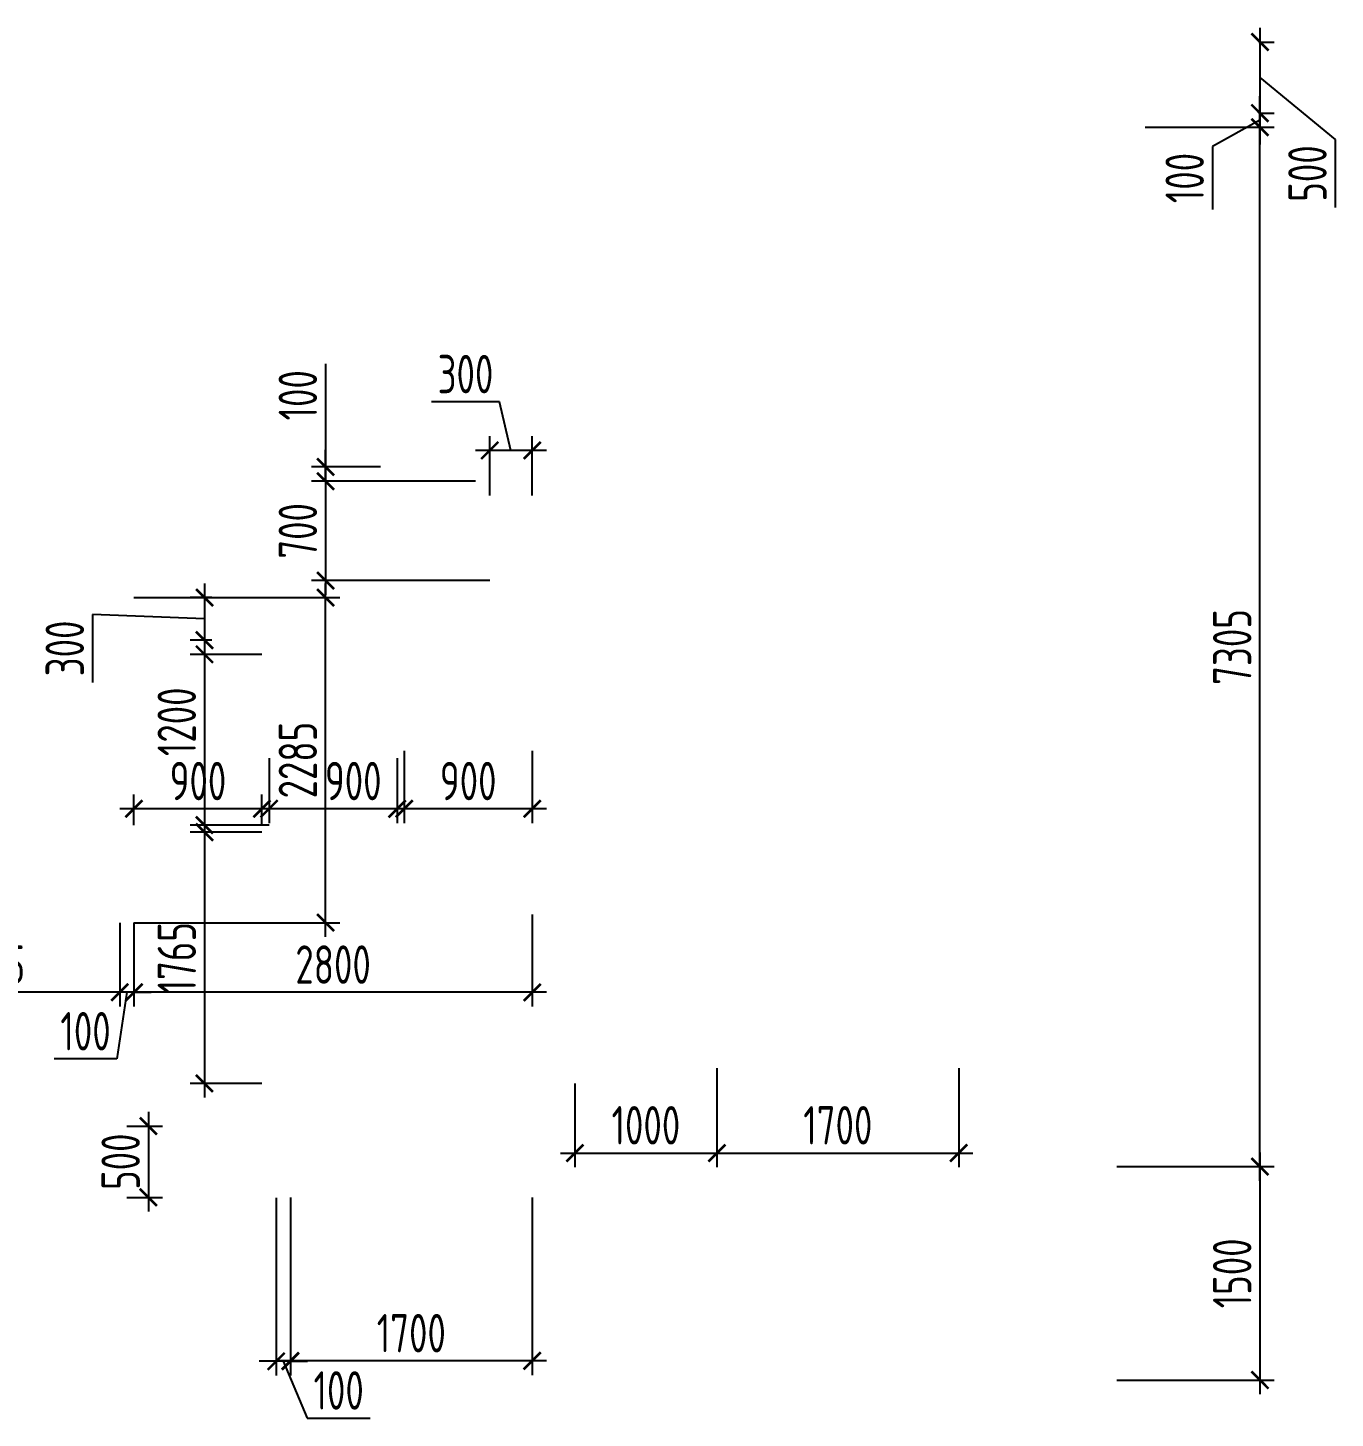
# Model space of a CAD drawing. Header units: millimetres. Extents: x -350007 to 535970, y -888 to 198380.
# Drawn here: x 242829 to 252022, y 72812 to 82586 of the extents above; entities that cross this region are included whole.
import ezdxf

# ---------------------------------------------------------------- set-up
doc = ezdxf.new("R2010")
doc.units = ezdxf.units.MM
doc.layers.add('АР_Размеры нов.', color=15, linetype='Continuous', lineweight=0)
doc.styles.add('ISOCPEUR', font='isocpeur.ttf', dxfattribs={"width": 0.7})
doc.dimstyles.new('R_100', dxfattribs={"dimtxt": 270, "dimasz": 120, "dimexe": 100, "dimexo": 0, "dimgap": 60, "dimtad": 1, "dimdec": 0, "dimrnd": 5, "dimzin": 0, "dimdsep": 46, "dimtxsty": 'ISOCPEUR', "dimblk": 'ARCHTICK', "dimcen": 0, "dimdle": 100, "dimclrd": 256, "dimclre": 256, "dimclrt": 256, "dimadec": 0, "dimazin": 0, "dimtfac": 2, "dimtdec": 0, "dimtofl": 0, "dimtmove": 1, "dimatfit": 3, "dimfxl": 1, "dimtvp": 3, "dimtolj": 1, "dimtzin": 0, "dimarcsym": 0})

# ---------------------------------------------------------------- blocks, each defined once
blk = doc.blocks.new('_ArchTick')
at = {"color": 0, "linetype": 'ByBlock', "const_width": 0.15}
blk.add_lwpolyline([(-0.5, -0.5), (0.5, 0.5)], dxfattribs=at)
blk = doc.blocks.new('*D2734')
at = {"layer": 'АР_Размеры нов.', "lineweight": -2, "ltscale": 100, "transparency": 16777216}
for p, q in [((251492.8, 74680.2), (251492.8, 72980.2)), ((250485.6, 74580.2), (251592.8, 74580.2)), ((250485.6, 73080.2), (251592.8, 73080.2))]:
    blk.add_line(p, q, dxfattribs=at)
at = {"layer": 'АР_Размеры нов.', "lineweight": -2, "ltscale": 100, "transparency": 16777216, "xscale": 120, "yscale": 120, "zscale": 120}
for p, rotation in [((251492.8, 74580.2), 90), ((251492.8, 73080.2), 270)]:
    blk.add_blockref('_ArchTick', p, dxfattribs=dict(at, rotation=rotation))
at = {"layer": 'АР_Размеры нов.', "ltscale": 100, "transparency": 16777216, "insert": (251297.8, 73830.2), "char_height": 270, "attachment_point": 5, "rotation": 90, "style": 'ISOCPEUR'}
blk.add_mtext('\\A1;1500', dxfattribs=at)
blk = doc.blocks.new('*D1786')
at = {"layer": 'АР_Размеры нов.', "lineweight": -2, "ltscale": 100, "transparency": 16777216}
for p, q in [((247674.7, 75271.6), (247674.7, 74576)), ((249374.7, 75271.6), (249374.7, 74576)), ((247574.7, 74676), (249474.7, 74676))]:
    blk.add_line(p, q, dxfattribs=at)
at = {"layer": 'АР_Размеры нов.', "lineweight": -2, "ltscale": 100, "transparency": 16777216, "xscale": 120, "yscale": 120, "zscale": 120, "rotation": 180}
blk.add_blockref('_ArchTick', (247674.7, 74676), dxfattribs=at)
at = {"layer": 'АР_Размеры нов.', "lineweight": -2, "ltscale": 100, "transparency": 16777216, "xscale": 120, "yscale": 120, "zscale": 120}
blk.add_blockref('_ArchTick', (249374.7, 74676), dxfattribs=at)
at = {"layer": 'АР_Размеры нов.', "ltscale": 100, "transparency": 16777216, "insert": (248524.7, 74871), "char_height": 270, "attachment_point": 5, "style": 'ISOCPEUR'}
blk.add_mtext('\\A1;1700', dxfattribs=at)
blk = doc.blocks.new('*D1787')
at = {"layer": 'АР_Размеры нов.', "lineweight": -2, "ltscale": 100, "transparency": 16777216}
for p, q in [((247674.7, 75271.6), (247674.7, 74576)), ((246675.6, 75165.7), (246675.6, 74576)), ((246575.6, 74676), (247774.7, 74676))]:
    blk.add_line(p, q, dxfattribs=at)
at = {"layer": 'АР_Размеры нов.', "lineweight": -2, "ltscale": 100, "transparency": 16777216, "xscale": 120, "yscale": 120, "zscale": 120, "rotation": 180}
blk.add_blockref('_ArchTick', (246675.6, 74676), dxfattribs=at)
at = {"layer": 'АР_Размеры нов.', "lineweight": -2, "ltscale": 100, "transparency": 16777216, "xscale": 120, "yscale": 120, "zscale": 120}
blk.add_blockref('_ArchTick', (247674.7, 74676), dxfattribs=at)
at = {"layer": 'АР_Размеры нов.', "ltscale": 100, "transparency": 16777216, "insert": (247175.2, 74871), "char_height": 270, "attachment_point": 5, "style": 'ISOCPEUR'}
blk.add_mtext('\\A1;1000', dxfattribs=at)
blk = doc.blocks.new('*D1813')
at = {"layer": 'АР_Размеры нов.', "lineweight": -2, "ltscale": 500, "transparency": 16777216}
for p, q in [((246146, 79956.5), (245666.9, 79956.5)), ((246226.4, 79614.9), (246146, 79956.5)), ((246077.1, 79298.5), (246077.1, 79714.9)), ((246375.6, 79298.5), (246375.6, 79714.9)), ((246475.6, 79614.9), (245977.1, 79614.9))]:
    blk.add_line(p, q, dxfattribs=at)
at = {"layer": 'АР_Размеры нов.', "lineweight": -2, "ltscale": 500, "transparency": 16777216, "xscale": 120, "yscale": 120, "zscale": 120, "rotation": 180}
blk.add_blockref('_ArchTick', (246077.1, 79614.9), dxfattribs=at)
at = {"layer": 'АР_Размеры нов.', "lineweight": -2, "ltscale": 500, "transparency": 16777216, "xscale": 120, "yscale": 120, "zscale": 120}
blk.add_blockref('_ArchTick', (246375.6, 79614.9), dxfattribs=at)
at = {"layer": 'АР_Размеры нов.', "lineweight": 13, "ltscale": 500, "transparency": 16777216, "insert": (245906.5, 80151.5), "char_height": 270, "attachment_point": 5, "style": 'ISOCPEUR'}
blk.add_mtext('\\A1;300', dxfattribs=at)
blk = doc.blocks.new('*D1814')
at = {"layer": 'АР_Размеры нов.', "lineweight": -2, "ltscale": 500, "transparency": 16777216}
for p, q in [((244922.7, 79498.5), (244922.7, 78600.3)), ((245977.1, 79398.5), (244822.7, 79398.5)), ((246077.1, 78700.3), (244822.7, 78700.3))]:
    blk.add_line(p, q, dxfattribs=at)
at = {"layer": 'АР_Размеры нов.', "lineweight": -2, "ltscale": 500, "transparency": 16777216, "xscale": 120, "yscale": 120, "zscale": 120}
for p, rotation in [((244922.7, 79398.5), 90), ((244922.7, 78700.3), 270)]:
    blk.add_blockref('_ArchTick', p, dxfattribs=dict(at, rotation=rotation))
at = {"layer": 'АР_Размеры нов.', "lineweight": 13, "ltscale": 500, "transparency": 16777216, "insert": (244727.7, 79049.4), "char_height": 270, "attachment_point": 5, "rotation": 90, "style": 'ISOCPEUR'}
blk.add_mtext('\\A1;700', dxfattribs=at)
blk = doc.blocks.new('*D1815')
at = {"layer": 'АР_Размеры нов.', "lineweight": -2, "ltscale": 500, "transparency": 16777216}
for p, q in [((244071.3, 78680.3), (244071.3, 78181.5)), ((244121.9, 78580.3), (243971.3, 78580.3)), ((244071.3, 78430.9), (243284, 78462.6)), ((243284, 78462.6), (243284, 77983.5)), ((244121.9, 78281.5), (243971.3, 78281.5))]:
    blk.add_line(p, q, dxfattribs=at)
at = {"layer": 'АР_Размеры нов.', "lineweight": -2, "ltscale": 500, "transparency": 16777216, "xscale": 120, "yscale": 120, "zscale": 120}
for p, rotation in [((244071.3, 78580.3), 90), ((244071.3, 78281.5), 270)]:
    blk.add_blockref('_ArchTick', p, dxfattribs=dict(at, rotation=rotation))
at = {"layer": 'АР_Размеры нов.', "lineweight": 13, "ltscale": 500, "transparency": 16777216, "insert": (243089, 78223), "char_height": 270, "attachment_point": 5, "rotation": 90, "style": 'ISOCPEUR'}
blk.add_mtext('\\A1;300', dxfattribs=at)
blk = doc.blocks.new('*D1816')
at = {"layer": 'АР_Размеры нов.', "lineweight": -2, "ltscale": 500, "transparency": 16777216}
for p, q in [((244071.3, 78281.5), (244071.3, 76881.5)), ((244475.3, 78181.5), (243971.3, 78181.5)), ((244525.3, 76981.5), (243971.3, 76981.5))]:
    blk.add_line(p, q, dxfattribs=at)
at = {"layer": 'АР_Размеры нов.', "lineweight": -2, "ltscale": 500, "transparency": 16777216, "xscale": 120, "yscale": 120, "zscale": 120}
for p, rotation in [((244071.3, 78181.5), 90), ((244071.3, 76981.5), 270)]:
    blk.add_blockref('_ArchTick', p, dxfattribs=dict(at, rotation=rotation))
at = {"layer": 'АР_Размеры нов.', "lineweight": 13, "ltscale": 500, "transparency": 16777216, "insert": (243876.3, 77707.3), "char_height": 270, "attachment_point": 5, "rotation": 90, "style": 'ISOCPEUR'}
blk.add_mtext('\\A1;1200', dxfattribs=at)
blk = doc.blocks.new('*D1817')
at = {"layer": 'АР_Размеры нов.', "lineweight": -2, "ltscale": 500, "transparency": 16777216}
for p, q in [((244071.3, 77031.5), (244071.3, 75065.7)), ((244475.3, 76931.5), (243971.3, 76931.5)), ((244475.3, 75165.7), (243971.3, 75165.7))]:
    blk.add_line(p, q, dxfattribs=at)
at = {"layer": 'АР_Размеры нов.', "lineweight": -2, "ltscale": 500, "transparency": 16777216, "xscale": 120, "yscale": 120, "zscale": 120}
for p, rotation in [((244071.3, 76931.5), 90), ((244071.3, 75165.7), 270)]:
    blk.add_blockref('_ArchTick', p, dxfattribs=dict(at, rotation=rotation))
at = {"layer": 'АР_Размеры нов.', "lineweight": 13, "ltscale": 500, "transparency": 16777216, "insert": (243876.3, 76048.6), "char_height": 270, "attachment_point": 5, "rotation": 90, "style": 'ISOCPEUR'}
blk.add_mtext('\\A1;1765', dxfattribs=at)
blk = doc.blocks.new('*D1818')
at = {"layer": 'АР_Размеры нов.', "lineweight": -2, "ltscale": 500, "transparency": 16777216}
for p, q in [((245475.6, 77503.8), (245475.6, 76995.9)), ((246375.6, 77503.8), (246375.6, 76995.9)), ((246475.6, 77095.9), (245375.6, 77095.9))]:
    blk.add_line(p, q, dxfattribs=at)
at = {"layer": 'АР_Размеры нов.', "lineweight": -2, "ltscale": 500, "transparency": 16777216, "xscale": 120, "yscale": 120, "zscale": 120, "rotation": 180}
blk.add_blockref('_ArchTick', (245475.6, 77095.9), dxfattribs=at)
at = {"layer": 'АР_Размеры нов.', "lineweight": -2, "ltscale": 500, "transparency": 16777216, "xscale": 120, "yscale": 120, "zscale": 120}
blk.add_blockref('_ArchTick', (246375.6, 77095.9), dxfattribs=at)
at = {"layer": 'АР_Размеры нов.', "lineweight": 13, "ltscale": 500, "transparency": 16777216, "insert": (245925.6, 77290.9), "char_height": 270, "attachment_point": 5, "style": 'ISOCPEUR'}
blk.add_mtext('\\A1;900', dxfattribs=at)
blk = doc.blocks.new('*D1819')
at = {"layer": 'АР_Размеры нов.', "lineweight": -2, "ltscale": 500, "transparency": 16777216}
for p, q in [((244525.3, 77451.5), (244525.3, 76995.9)), ((245425.6, 77451.5), (245425.6, 76995.9)), ((245525.6, 77095.9), (244425.3, 77095.9))]:
    blk.add_line(p, q, dxfattribs=at)
at = {"layer": 'АР_Размеры нов.', "lineweight": -2, "ltscale": 500, "transparency": 16777216, "xscale": 120, "yscale": 120, "zscale": 120, "rotation": 180}
blk.add_blockref('_ArchTick', (244525.3, 77095.9), dxfattribs=at)
at = {"layer": 'АР_Размеры нов.', "lineweight": -2, "ltscale": 500, "transparency": 16777216, "xscale": 120, "yscale": 120, "zscale": 120}
blk.add_blockref('_ArchTick', (245425.6, 77095.9), dxfattribs=at)
at = {"layer": 'АР_Размеры нов.', "lineweight": 13, "ltscale": 500, "transparency": 16777216, "insert": (245117.3, 77290.9), "char_height": 270, "attachment_point": 5, "style": 'ISOCPEUR'}
blk.add_mtext('\\A1;900', dxfattribs=at)
blk = doc.blocks.new('*D1820')
at = {"layer": 'АР_Размеры нов.', "lineweight": -2, "ltscale": 500, "transparency": 16777216}
for p, q in [((243575.3, 76981.5), (243575.3, 77195.9)), ((244475.3, 76981.5), (244475.3, 77195.9)), ((244575.3, 77095.9), (243475.3, 77095.9))]:
    blk.add_line(p, q, dxfattribs=at)
at = {"layer": 'АР_Размеры нов.', "lineweight": -2, "ltscale": 500, "transparency": 16777216, "xscale": 120, "yscale": 120, "zscale": 120, "rotation": 180}
blk.add_blockref('_ArchTick', (243575.3, 77095.9), dxfattribs=at)
at = {"layer": 'АР_Размеры нов.', "lineweight": -2, "ltscale": 500, "transparency": 16777216, "xscale": 120, "yscale": 120, "zscale": 120}
blk.add_blockref('_ArchTick', (244475.3, 77095.9), dxfattribs=at)
at = {"layer": 'АР_Размеры нов.', "lineweight": 13, "ltscale": 500, "transparency": 16777216, "insert": (244025.3, 77290.9), "char_height": 270, "attachment_point": 5, "style": 'ISOCPEUR'}
blk.add_mtext('\\A1;900', dxfattribs=at)
blk = doc.blocks.new('*D1825')
at = {"layer": 'АР_Размеры нов.', "lineweight": -2, "ltscale": 500, "transparency": 16777216}
for p, q in [((243676.6, 74965.7), (243676.6, 74264.5)), ((243524.5, 74865.7), (243776.6, 74865.7)), ((243524.5, 74364.5), (243776.6, 74364.5))]:
    blk.add_line(p, q, dxfattribs=at)
at = {"layer": 'АР_Размеры нов.', "lineweight": -2, "ltscale": 500, "transparency": 16777216, "xscale": 120, "yscale": 120, "zscale": 120}
for p, rotation in [((243676.6, 74865.7), 90), ((243676.6, 74364.5), 270)]:
    blk.add_blockref('_ArchTick', p, dxfattribs=dict(at, rotation=rotation))
at = {"layer": 'АР_Размеры нов.', "lineweight": 13, "ltscale": 500, "transparency": 16777216, "insert": (243481.6, 74615.1), "char_height": 270, "attachment_point": 5, "rotation": 90, "style": 'ISOCPEUR'}
blk.add_mtext('\\A1;500', dxfattribs=at)
blk = doc.blocks.new('*D1829')
at = {"layer": 'АР_Размеры нов.', "lineweight": -2, "ltscale": 500, "transparency": 16777216}
for p, q in [((244922.7, 76195.3), (244922.7, 78680.3)), ((243575.3, 78580.3), (245022.7, 78580.3)), ((243575.3, 76295.3), (245022.7, 76295.3))]:
    blk.add_line(p, q, dxfattribs=at)
at = {"layer": 'АР_Размеры нов.', "lineweight": -2, "ltscale": 500, "transparency": 16777216, "xscale": 120, "yscale": 120, "zscale": 120}
for p, rotation in [((244922.7, 78580.3), 90), ((244922.7, 76295.3), 270)]:
    blk.add_blockref('_ArchTick', p, dxfattribs=dict(at, rotation=rotation))
at = {"layer": 'АР_Размеры нов.', "lineweight": 13, "ltscale": 500, "transparency": 16777216, "insert": (244727.7, 77437.8), "char_height": 270, "attachment_point": 5, "rotation": 90, "style": 'ISOCPEUR'}
blk.add_mtext('\\A1;2285', dxfattribs=at)
blk = doc.blocks.new('*D2179')
at = {"layer": 'АР_Размеры нов.', "lineweight": -2, "ltscale": 500, "transparency": 16777216}
for p, q in [((246375.6, 76352.8), (246375.6, 75705.7)), ((243575.3, 76295.3), (243575.3, 75705.7)), ((246475.6, 75805.7), (243475.3, 75805.7))]:
    blk.add_line(p, q, dxfattribs=at)
at = {"layer": 'АР_Размеры нов.', "lineweight": -2, "ltscale": 500, "transparency": 16777216, "xscale": 120, "yscale": 120, "zscale": 120, "rotation": 180}
blk.add_blockref('_ArchTick', (243575.3, 75805.7), dxfattribs=at)
at = {"layer": 'АР_Размеры нов.', "lineweight": -2, "ltscale": 500, "transparency": 16777216, "xscale": 120, "yscale": 120, "zscale": 120}
blk.add_blockref('_ArchTick', (246375.6, 75805.7), dxfattribs=at)
at = {"layer": 'АР_Размеры нов.', "lineweight": 13, "ltscale": 500, "transparency": 16777216, "insert": (244975.5, 76000.7), "char_height": 270, "attachment_point": 5, "style": 'ISOCPEUR'}
blk.add_mtext('\\A1;2800', dxfattribs=at)
blk = doc.blocks.new('*D2180')
at = {"layer": 'АР_Размеры нов.', "lineweight": -2, "ltscale": 500, "transparency": 16777216}
for p, q in [((243475.3, 76295.3), (243475.3, 75705.7)), ((243575.3, 76295.3), (243575.3, 75705.7)), ((243475.3, 75805.7), (243355.3, 75805.7)), ((243525.3, 75805.7), (243455.4, 75337.3)), ((243575.3, 75805.7), (243475.3, 75805.7)), ((243575.3, 75805.7), (243695.3, 75805.7)), ((243455.4, 75337.3), (243014.1, 75337.3))]:
    blk.add_line(p, q, dxfattribs=at)
at = {"layer": 'АР_Размеры нов.', "lineweight": -2, "ltscale": 500, "transparency": 16777216, "xscale": 120, "yscale": 120, "zscale": 120}
blk.add_blockref('_ArchTick', (243475.3, 75805.7), dxfattribs=at)
at = {"layer": 'АР_Размеры нов.', "lineweight": -2, "ltscale": 500, "transparency": 16777216, "xscale": 120, "yscale": 120, "zscale": 120, "rotation": 180}
blk.add_blockref('_ArchTick', (243575.3, 75805.7), dxfattribs=at)
at = {"layer": 'АР_Размеры нов.', "lineweight": 13, "ltscale": 500, "transparency": 16777216, "insert": (243234.8, 75532.3), "char_height": 270, "attachment_point": 5, "style": 'ISOCPEUR'}
blk.add_mtext('\\A1;100', dxfattribs=at)
blk = doc.blocks.new('*D2181')
at = {"layer": 'АР_Размеры нов.', "lineweight": -2, "ltscale": 500, "transparency": 16777216}
for p, q in [((241197.9, 76295.7), (241197.9, 75705.7)), ((243475.3, 76295.3), (243475.3, 75705.7)), ((243575.3, 75805.7), (241097.9, 75805.7))]:
    blk.add_line(p, q, dxfattribs=at)
at = {"layer": 'АР_Размеры нов.', "lineweight": -2, "ltscale": 500, "transparency": 16777216, "xscale": 120, "yscale": 120, "zscale": 120, "rotation": 180}
blk.add_blockref('_ArchTick', (241197.9, 75805.7), dxfattribs=at)
at = {"layer": 'АР_Размеры нов.', "lineweight": -2, "ltscale": 500, "transparency": 16777216, "xscale": 120, "yscale": 120, "zscale": 120}
blk.add_blockref('_ArchTick', (243475.3, 75805.7), dxfattribs=at)
at = {"layer": 'АР_Размеры нов.', "lineweight": 13, "ltscale": 500, "transparency": 16777216, "insert": (242545.6, 76000.7), "char_height": 270, "attachment_point": 5, "style": 'ISOCPEUR'}
blk.add_mtext('\\A1;2275', dxfattribs=at)
blk = doc.blocks.new('*D2549')
at = {"layer": 'АР_Размеры нов.', "lineweight": -2, "ltscale": 500, "transparency": 16777216}
for p, q in [((251492.8, 82585.7), (251492.8, 81886.1)), ((251484.9, 82485.7), (251592.8, 82485.7)), ((251492.8, 82235.9), (252022.2, 81801.1)), ((251484.9, 81986.1), (251592.8, 81986.1)), ((252022.2, 81801.1), (252022.2, 81322))]:
    blk.add_line(p, q, dxfattribs=at)
at = {"layer": 'АР_Размеры нов.', "lineweight": -2, "ltscale": 500, "transparency": 16777216, "xscale": 120, "yscale": 120, "zscale": 120}
for p, rotation in [((251492.8, 82485.7), 90), ((251492.8, 81986.1), 270)]:
    blk.add_blockref('_ArchTick', p, dxfattribs=dict(at, rotation=rotation))
at = {"layer": 'АР_Размеры нов.', "lineweight": 13, "ltscale": 500, "transparency": 16777216, "insert": (251827.2, 81561.5), "char_height": 270, "attachment_point": 5, "rotation": 90, "style": 'ISOCPEUR'}
blk.add_mtext('\\A1;500', dxfattribs=at)
blk = doc.blocks.new('*D2550')
at = {"layer": 'АР_Размеры нов.', "lineweight": -2, "ltscale": 500, "transparency": 16777216}
for p, q in [((251492.8, 81986.1), (251492.8, 82106.1)), ((251492.8, 81936.1), (251158.8, 81750.3)), ((251484.9, 81986.1), (251592.8, 81986.1)), ((251492.8, 81986.1), (251492.8, 81886.1)), ((250685.6, 81886.1), (251592.8, 81886.1)), ((251492.8, 81886.1), (251492.8, 81766.1)), ((251158.8, 81750.3), (251158.8, 81309))]:
    blk.add_line(p, q, dxfattribs=at)
at = {"layer": 'АР_Размеры нов.', "lineweight": -2, "ltscale": 500, "transparency": 16777216, "xscale": 120, "yscale": 120, "zscale": 120}
for p, rotation in [((251492.8, 81986.1), 270), ((251492.8, 81886.1), 90)]:
    blk.add_blockref('_ArchTick', p, dxfattribs=dict(at, rotation=rotation))
at = {"layer": 'АР_Размеры нов.', "lineweight": 13, "ltscale": 500, "transparency": 16777216, "insert": (250963.8, 81529.7), "char_height": 270, "attachment_point": 5, "rotation": 90, "style": 'ISOCPEUR'}
blk.add_mtext('\\A1;100', dxfattribs=at)
blk = doc.blocks.new('*D2551')
at = {"layer": 'АР_Размеры нов.', "lineweight": -2, "ltscale": 500, "transparency": 16777216}
for p, q in [((251492.8, 74480.2), (251492.8, 81986.1)), ((251012.6, 81886.1), (251592.8, 81886.1)), ((250485.6, 74580.2), (251592.8, 74580.2))]:
    blk.add_line(p, q, dxfattribs=at)
at = {"layer": 'АР_Размеры нов.', "lineweight": -2, "ltscale": 500, "transparency": 16777216, "xscale": 120, "yscale": 120, "zscale": 120}
for p, rotation in [((251492.8, 81886.1), 90), ((251492.8, 74580.2), 270)]:
    blk.add_blockref('_ArchTick', p, dxfattribs=dict(at, rotation=rotation))
at = {"layer": 'АР_Размеры нов.', "lineweight": 13, "ltscale": 500, "transparency": 16777216, "insert": (251297.8, 78233.2), "char_height": 270, "attachment_point": 5, "rotation": 90, "style": 'ISOCPEUR'}
blk.add_mtext('\\A1;7305', dxfattribs=at)
blk = doc.blocks.new('*D2559')
at = {"layer": 'АР_Размеры нов.', "lineweight": -2, "ltscale": 500, "transparency": 16777216}
for p, q in [((244922.7, 80223.1), (244922.7, 79498.5)), ((244922.7, 79498.5), (244922.7, 79618.5)), ((245308.6, 79498.5), (244822.7, 79498.5)), ((244922.7, 79398.5), (244922.7, 79498.5)), ((245328.6, 79398.5), (244822.7, 79398.5)), ((244922.7, 79398.5), (244922.7, 79278.5))]:
    blk.add_line(p, q, dxfattribs=at)
at = {"layer": 'АР_Размеры нов.', "lineweight": -2, "ltscale": 500, "transparency": 16777216, "xscale": 120, "yscale": 120, "zscale": 120}
for p, rotation in [((244922.7, 79498.5), 270), ((244922.7, 79398.5), 90)]:
    blk.add_blockref('_ArchTick', p, dxfattribs=dict(at, rotation=rotation))
at = {"layer": 'АР_Размеры нов.', "lineweight": 13, "ltscale": 500, "transparency": 16777216, "insert": (244727.7, 80002.4), "char_height": 270, "attachment_point": 5, "rotation": 90, "style": 'ISOCPEUR'}
blk.add_mtext('\\A1;100', dxfattribs=at)
blk = doc.blocks.new('*D3283')
at = {"layer": 'АР_Размеры нов.', "lineweight": -2, "transparency": 16777216}
for p, q in [((244675.6, 74364.5), (244675.6, 73114.8)), ((246375.6, 74364.5), (246375.6, 73114.8)), ((246475.6, 73214.8), (244575.6, 73214.8))]:
    blk.add_line(p, q, dxfattribs=at)
at = {"layer": 'АР_Размеры нов.', "lineweight": -2, "transparency": 16777216, "xscale": 120, "yscale": 120, "zscale": 120, "rotation": 180}
blk.add_blockref('_ArchTick', (244675.6, 73214.8), dxfattribs=at)
at = {"layer": 'АР_Размеры нов.', "lineweight": -2, "transparency": 16777216, "xscale": 120, "yscale": 120, "zscale": 120}
blk.add_blockref('_ArchTick', (246375.6, 73214.8), dxfattribs=at)
at = {"layer": 'АР_Размеры нов.', "transparency": 16777216, "insert": (245525.6, 73409.8), "char_height": 270, "attachment_point": 5, "style": 'ISOCPEUR'}
blk.add_mtext('\\A1;1700', dxfattribs=at)
blk = doc.blocks.new('*D3284')
at = {"layer": 'АР_Размеры нов.', "lineweight": -2, "transparency": 16777216}
for p, q in [((244575.4, 74361.8), (244575.4, 73112.1)), ((244675.6, 74364.5), (244675.6, 73112.1)), ((244575.4, 73212.1), (244455.4, 73212.1)), ((244675.6, 73212.1), (244575.4, 73212.1)), ((244625.5, 73212.1), (244794.1, 72812.1)), ((244675.6, 73212.1), (244795.6, 73212.1)), ((244794.1, 72812.1), (245235.4, 72812.1))]:
    blk.add_line(p, q, dxfattribs=at)
at = {"layer": 'АР_Размеры нов.', "lineweight": -2, "transparency": 16777216, "xscale": 120, "yscale": 120, "zscale": 120}
blk.add_blockref('_ArchTick', (244575.4, 73212.1), dxfattribs=at)
at = {"layer": 'АР_Размеры нов.', "lineweight": -2, "transparency": 16777216, "xscale": 120, "yscale": 120, "zscale": 120, "rotation": 180}
blk.add_blockref('_ArchTick', (244675.6, 73212.1), dxfattribs=at)
at = {"layer": 'АР_Размеры нов.', "transparency": 16777216, "insert": (245014.8, 73007.1), "char_height": 270, "attachment_point": 5, "style": 'ISOCPEUR'}
blk.add_mtext('\\A1;100', dxfattribs=at)

msp = doc.modelspace()

# ---------------------------------------------------------------- dimensions: what is measured, and where the dimension line sits
at = {"layer": 'АР_Размеры нов.', "lineweight": 13, "ltscale": 500}
for base, p1, p2, picture, middle in [((251492.8, 81986.1), (251484.9, 82485.7), (251484.9, 81986.1), '*D2549', (252022.2, 81741.1)), ((251492.8, 81886.1), (251484.9, 81986.1), (250685.6, 81886.1), '*D2550', (251158.8, 81690.3)), ((244922.7, 79498.5), (245328.6, 79398.5), (245308.6, 79498.5), '*D2559', (244958.3, 80002.4)), ((244922.7, 78700.3), (245977.1, 79398.5), (246077.1, 78700.3), '*D1814', (244922.7, 79049.4)), ((244071.3, 78281.5), (244121.9, 78580.3), (244121.9, 78281.5), '*D1815', (243284, 78402.6)), ((244071.3, 76981.5), (244475.3, 78181.5), (244525.3, 76981.5), '*D1816', (244071.3, 77707.3))]:
    dim = msp.add_linear_dim(base=base, p1=p1, p2=p2, angle=90, dimstyle='R_100', override={"dimpost": '\\X'}, dxfattribs=at)
    dim.commit()
    dim.dimension.update_dxf_attribs({"geometry": picture, "text_midpoint": middle, "dimtype": 160})
for base, p1, p2, override, picture, middle in [((251492.8, 81886.1), (250485.6, 74580.2), (251012.6, 81886.1), {"dimpost": '\\X', "dimfxl": 2.5, "dimarcsym": 2}, '*D2551', (251297.8, 78233.2)), ((244922.7, 78580.3), (243575.3, 76295.3), (243575.3, 78580.3), {"dimpost": '\\X'}, '*D1829', (244727.7, 77437.8)), ((244071.3, 75165.7), (244475.3, 76931.5), (244475.3, 75165.7), {"dimpost": '\\X'}, '*D1817', (243876.3, 76048.6)), ((243676.6, 74364.5), (243524.5, 74865.7), (243524.5, 74364.5), {"dimpost": '\\X'}, '*D1825', (243481.6, 74615.1))]:
    dim = msp.add_linear_dim(base=base, p1=p1, p2=p2, angle=90, dimstyle='R_100', override=override, dxfattribs=at)
    dim.commit()
    dim.dimension.update_dxf_attribs({"geometry": picture, "text_midpoint": middle})
for base, p1, p2, picture, middle in [((246077.1059, 79614.8798), (246375.6145, 79298.4664), (246077.1059, 79298.465), '*D1813', (246086.0259, 79956.5088)), ((244525.3, 77095.9), (245425.6, 77451.5), (244525.3, 77451.5), '*D1819', (245117.3, 77095.9)), ((241197.9, 75805.7), (243475.3, 76295.3), (241197.9, 76295.7), '*D2181', (242545.6, 75805.7)), ((243475.3, 75805.7), (243575.3, 76295.3), (243475.3, 76295.3), '*D2180', (243395.4, 75337.3))]:
    dim = msp.add_linear_dim(base=base, p1=p1, p2=p2, dimstyle='R_100', override={"dimpost": '\\X'}, dxfattribs=at)
    dim.commit()
    dim.dimension.update_dxf_attribs({"geometry": picture, "text_midpoint": middle, "dimtype": 160})
for base, p1, p2, picture, middle in [((243575.3, 77095.9), (244475.3, 76981.5), (243575.3, 76981.5), '*D1820', (244025.3, 77290.9)), ((245475.6, 77095.9), (246375.6, 77503.8), (245475.6, 77503.8), '*D1818', (245925.6, 77290.9)), ((243575.3, 75805.7), (246375.6, 76352.8), (243575.3, 76295.3), '*D2179', (244975.5, 76000.7))]:
    dim = msp.add_linear_dim(base=base, p1=p1, p2=p2, dimstyle='R_100', override={"dimpost": '\\X'}, dxfattribs=at)
    dim.commit()
    dim.dimension.update_dxf_attribs({"geometry": picture, "text_midpoint": middle})
at = {"layer": 'АР_Размеры нов.', "ltscale": 100}
for base, p1, p2, picture, middle in [((247674.7, 74676), (246675.6, 75165.7), (247674.7, 75271.6), '*D1787', (247175.2, 74871)), ((249374.7, 74676), (247674.7, 75271.6), (249374.7, 75271.6), '*D1786', (248524.7, 74871))]:
    dim = msp.add_linear_dim(base=base, p1=p1, p2=p2, dimstyle='R_100', override={"dimpost": '\\X', "dimfxl": 2.5, "dimarcsym": 1}, dxfattribs=at)
    dim.commit()
    dim.dimension.update_dxf_attribs({"geometry": picture, "text_midpoint": middle})
dim = msp.add_linear_dim(base=(251492.8, 73080.2), p1=(250485.6, 74580.2), p2=(250485.6, 73080.2), angle=90, dimstyle='R_100', override={"dimpost": '\\X', "dimfxl": 2.5, "dimarcsym": 2}, dxfattribs=at)
dim.commit()
dim.dimension.update_dxf_attribs({"geometry": '*D2734', "text_midpoint": (251297.8, 73830.2)})
at = {"layer": 'АР_Размеры нов.'}
dim = msp.add_linear_dim(base=(244575.4, 73212.1), p1=(244675.6, 74364.5), p2=(244575.4, 74361.8), dimstyle='R_100', override={"dimpost": '\\X'}, dxfattribs=at)
dim.commit()
dim.dimension.update_dxf_attribs({"geometry": '*D3284', "text_midpoint": (244854.1, 72812.1), "dimtype": 160})
dim = msp.add_linear_dim(base=(244675.6, 73214.8), p1=(246375.6, 74364.5), p2=(244675.6, 74364.5), dimstyle='R_100', override={"dimpost": '\\X'}, dxfattribs=at)
dim.commit()
dim.dimension.update_dxf_attribs({"geometry": '*D3283', "text_midpoint": (245525.6, 73409.8)})

doc.saveas('drawing.dxf')
